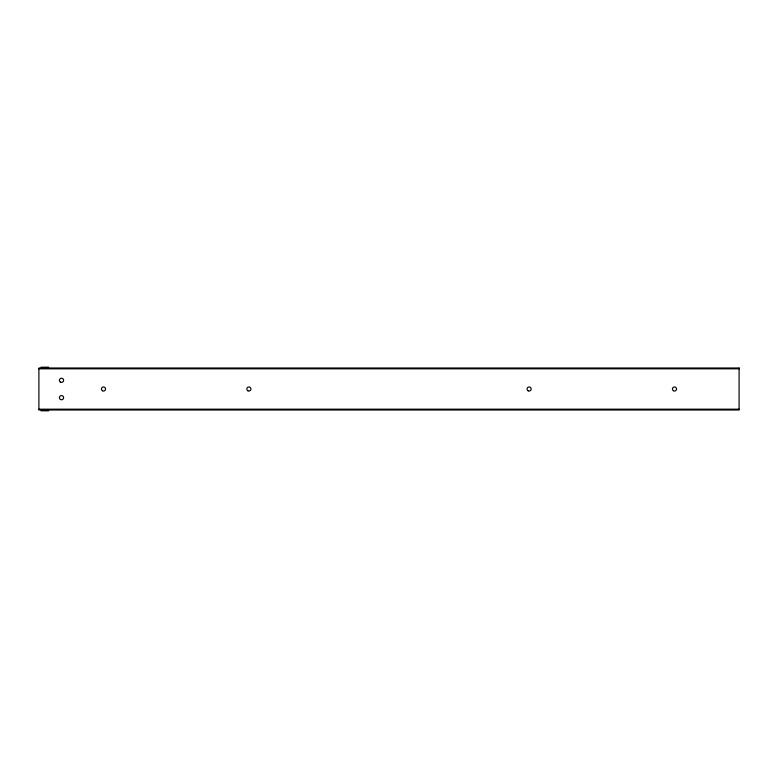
<?xml version="1.0" encoding="UTF-8"?>
<svg xmlns="http://www.w3.org/2000/svg" width="778" height="778" viewBox="0 0 778 778"><rect width="100%" height="100%" fill="white"/><g stroke="black" fill="none" stroke-linecap="round" stroke-linejoin="round"><path stroke-width="1.17" d="M41.04 367.197L48.713 367.197M38.9 368.811L739.1 368.811M38.9 409.189L739.1 409.189M41.04 410.803L48.713 410.803M739.1 368.004L38.9 368.004L38.9 409.996L739.1 409.996L739.1 368.004M102.482 390.78A2.062 2.062 0 0 0 105.565 389A2.062 2.062 0 0 0 102.482 387.22A2.062 2.062 0 0 0 102.482 390.78M247.851 390.78A2.062 2.062 0 0 0 250.934 389A2.062 2.062 0 0 0 247.851 387.22A2.062 2.062 0 0 0 247.851 390.78M528.087 390.78A2.062 2.062 0 0 0 531.18 389A2.062 2.062 0 0 0 528.087 387.22A2.062 2.062 0 0 0 528.087 390.78M673.466 390.78A2.062 2.062 0 0 0 676.549 389A2.062 2.062 0 0 0 673.466 387.22A2.062 2.062 0 0 0 673.466 390.78M60.46 382.134A2.101 2.101 0 0 0 63.611 380.316A2.101 2.101 0 0 0 60.46 378.497A2.101 2.101 0 0 0 60.46 382.134M60.46 399.503A2.101 2.101 0 0 0 63.611 397.684A2.101 2.101 0 0 0 60.46 395.866A2.101 2.101 0 0 0 60.46 399.503"/></g></svg>
